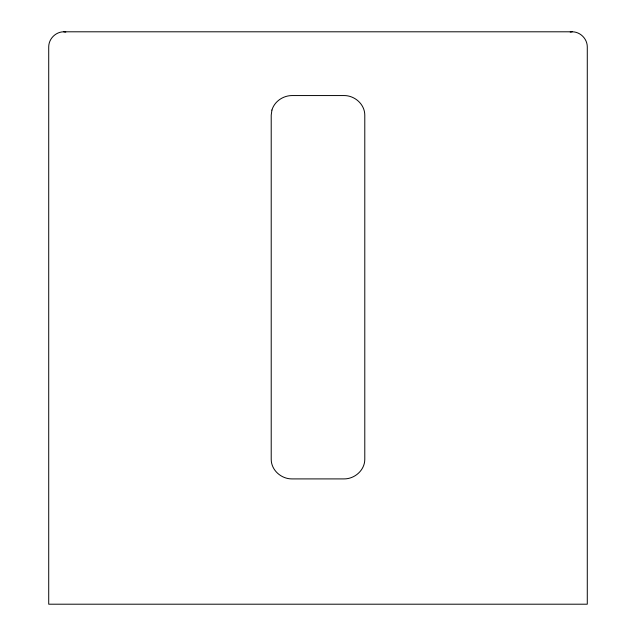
<?xml version="1.0" encoding="UTF-8"?>
<svg xmlns="http://www.w3.org/2000/svg" width="636" height="636" viewBox="0 0 636 636"><rect width="100%" height="100%" fill="white"/><g stroke="black" fill="none" stroke-linecap="round" stroke-linejoin="round"><path stroke-width="0.95" d="M63.846 31.8C55.753 31.752 48.67 38.828 48.718 46.929L48.718 604.2L587.282 604.2L587.282 46.929C587.33 38.828 580.247 31.752 572.154 31.8L63.846 31.8L65.802 32.054M570.198 32.054L572.154 31.8M271.922 110.052L271.214 115.116L271.214 459.327C271.222 470.258 281.343 479.019 292.011 478.908L343.989 478.908C354.657 479.019 364.778 470.258 364.786 459.327L364.786 115.116C364.77 104.185 354.65 95.44 343.989 95.559L292.011 95.559C283.107 95.599 274.498 101.394 271.922 110.052"/></g></svg>
